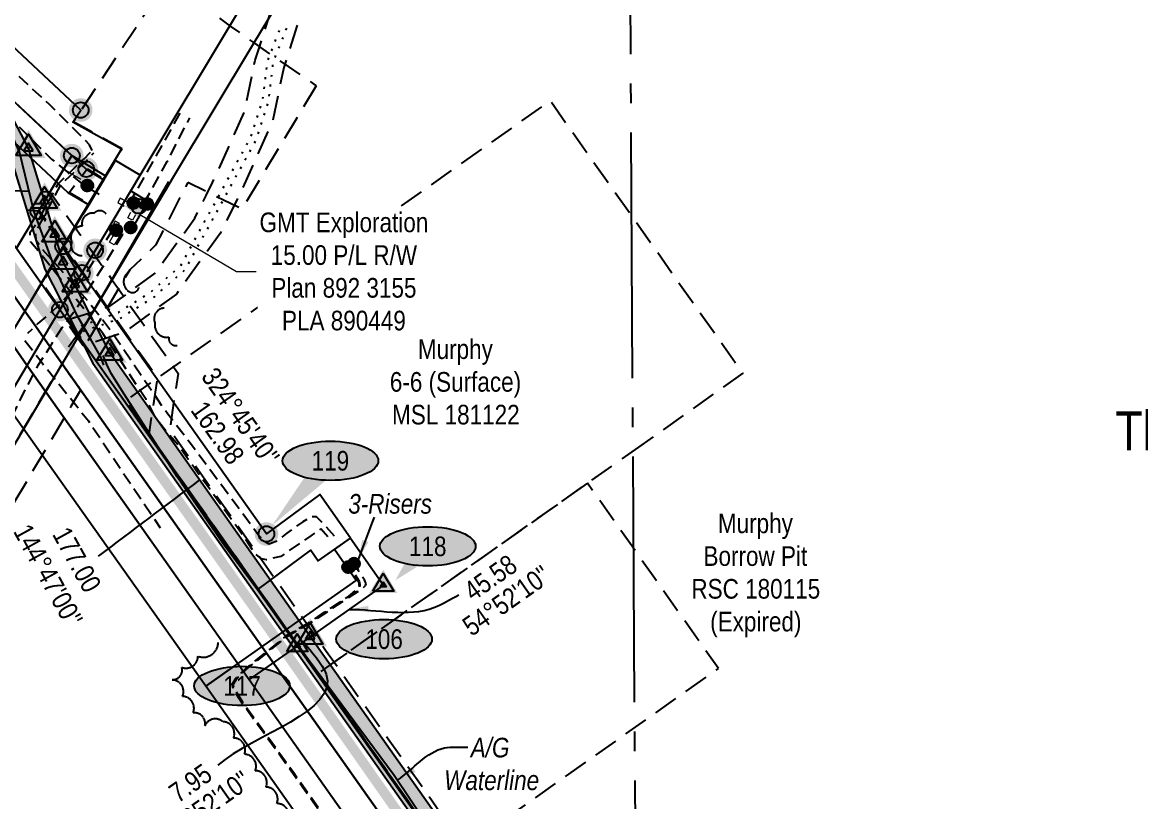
# Model space of a CAD drawing. Extents: x 519217 to 529401, y 6048073 to 6055420.
# Drawn here: x 528157 to 528726, y 6049420 to 6049816 of the extents above; entities that cross this region are included whole.
import ezdxf
from ezdxf.enums import TextEntityAlignment as Align

# ---------------------------------------------------------------- set-up
doc = ezdxf.new("R2010")
doc.units = 0
doc.header["$LTSCALE"] = 5
doc.header["$PDSIZE"] = 0.5
for name, pattern in [('0', [1, 1, 0]), ('foc-ACCESSROAD', [3.75, 2.5, -1.25]), ('foc-QUARTERLINE', [33, 25, -3, 2, -3]), ('foc-TIELINE', [1.875, 1.25, -0.625]), ('foc-TOPO', [1, 0.2, -0.8]), ('UG_PIPE', [1.875, 1.25, -0.625])]:
    doc.linetypes.add(name, pattern=pattern)
doc.layers.get('Defpoints').update_dxf_attribs({"color": 9})
for name, color, linetype in [('AS-FENCE', 48, 'foc-FENCE'), ('AS-PIPE-AG', 44, 'Continuous'), ('AS-PIPE-UG', 44, 'UG_PIPE'), ('AS-PIPE-UG-T', 44, 'Continuous'), ('AS-ROADS', 254, 'Continuous'), ('AS-SYMBOL', 7, 'Continuous'), ('C-AR', 13, 'foc-ACCESSROAD'), ('C-RW', 13, 'Continuous'), ('C-SYMBOL', 7, 'Continuous'), ('C-WS', 13, 'foc-ACCESSROAD'), ('F-AR', 190, 'foc-ACCESSROAD'), ('F-RW', 190, 'Continuous'), ('F-WS', 190, 'foc-ACCESSROAD'), ('L-BD', 7, 'Continuous'), ('L-MON', 1, 'Continuous'), ('L-SECQ', 8, 'foc-QUARTERLINE'), ('L-TIE', 7, 'foc-TIELINE'), ('P-ELEVATION', 7, 'Continuous'), ('P-PROPOSED', 10, 'Continuous'), ('P-PROPOSED-H', 21, 'Continuous'), ('P-STATION', 7, 'Continuous'), ('T-BUSH', 110, '0'), ('T-GENERAL', 48, 'foc-TOPO')]:
    doc.layers.add(name, color=color, linetype=linetype)
for name, color, linetype, lineweight in [('AS-GENERAL', 48, 'Continuous', 18), ('C-RW-T', 13, 'Continuous', 9), ('C-WS-T', 13, 'Continuous', 9), ('F-AR-T', 190, 'Continuous', 9), ('F-RW-T', 190, 'Continuous', 9), ('T-TEXT', 48, 'Continuous', 18)]:
    doc.layers.add(name, color=color, linetype=linetype, lineweight=lineweight)
doc.styles.add('175L', font='ARIALN.TTF', dxfattribs={"height": 20})
doc.styles.add('80', font='ARIALN.TTF', dxfattribs={"height": 10})
doc.styles.add('80CG', font='ARIALN.TTF', dxfattribs={"height": 10})
doc.styles.add('80L', font='ARIALN.TTF', dxfattribs={"height": 10})
doc.styles.add('foc-LtypeFont', font='ARIALN.TTF', dxfattribs={"height": 7.35})
doc.linetypes.add('foc-FENCE', pattern='A,10,-1,["X",foc-LtypeFont,S=0.2,R=0,X=-0.625,Y=-0.75],-1.24', length=12.24)
doc.dimstyles.new('Compass 5 000', dxfattribs={"dimscale": 5, "dimtxt": 9, "dimasz": 2, "dimexe": 0.2, "dimexo": 0.0625, "dimgap": 0.5, "dimtad": 0, "dimtih": 1, "dimtoh": 1, "dimzin": 0, "dimdsep": 46, "dimtxsty": '80CG', "dimcen": 0.1, "dimse1": 1, "dimse2": 1, "dimclrd": 256, "dimclrt": 256, "dimaunit": 1, "dimadec": 4, "dimazin": 0, "dimtfac": 0.06, "dimtofl": 0, "dimtmove": 0, "dimatfit": 1, "dimfxl": 0.2, "dimtolj": 1, "dimtzin": 0, "dimlwd": -1, "dimarcsym": 0})

# ---------------------------------------------------------------- blocks, each defined once
blk = doc.blocks.new('fdia')
at = {"color": 255, "const_width": 1}
blk.add_lwpolyline([(-0.5, 0, 1), (0.5, 0, 1)], format="xyb", close=True, dxfattribs=at)
blk = doc.blocks.new('Fdiaa')
blk.add_blockref('fdia', (0, 0))
blk = doc.blocks.new('fdib')
at = {"color": 1, "const_width": 1.6}
blk.add_lwpolyline([(-0.4, 0, 1), (0.4, 0, 1)], format="xyb", close=True, dxfattribs=at)
at = {"color": 1}
blk.add_circle((0, 0), 0.8, dxfattribs=at)
blk = doc.blocks.new('Fdibb')
blk.add_blockref('fdib', (0, 0))
blk = doc.blocks.new('fdicc')
for name in ['Fdibb', 'Fdiaa']:
    blk.add_blockref(name, (0, 0))
blk = doc.blocks.new('FDI')
blk.add_blockref('fdicc', (0, 0))
blk = doc.blocks.new('*D446')
at = {"layer": 'Defpoints', "color": 0, "transparency": 16777216}
for p in [(528328.54, 6049865.54), (528300.5, 6049847.99), (528313.37, 6049840.26)]:
    blk.add_point(p, dxfattribs=at)
at = {"layer": 'F-AR-T', "transparency": 16777216}
for p, q in [((528307.1, 6049878.41), (528298.52, 6049883.55)), ((528337.11, 6049860.4), (528345.69, 6049855.25)), ((528345.69, 6049855.25), (528355.69, 6049855.25))]:
    blk.add_line(p, q, dxfattribs=at)
for points in [[(528307.96, 6049879.84), (528306.24, 6049876.98), (528315.67, 6049873.26)], [(528337.97, 6049861.82), (528336.25, 6049858.97), (528328.54, 6049865.54)]]:
    blk.add_solid(points, dxfattribs=at)
at = {"layer": 'F-AR-T', "transparency": 16777216, "insert": (528390, 6049855.25), "char_height": 10, "attachment_point": 5, "style": '80CG'}
blk.add_mtext('\\A1;APL Oil\\P15.00 A/R\\PLOC 982309\\P(Rec. Cert.)', dxfattribs=at)
blk = doc.blocks.new('*D470')
at = {"layer": 'Defpoints', "color": 0, "transparency": 16777216}
for p in [(528028.18, 6049854.42), (528015.94, 6049845.76), (528393.58, 6049311.38)]:
    blk.add_point(p, dxfattribs=at)
at = {"layer": 'F-RW-T', "transparency": 16777216}
for p, q in [((528413.99, 6049325.8), (528448.6, 6049350.26)), ((528448.6, 6049350.26), (528458.6, 6049350.26)), ((528385.42, 6049305.61), (528377.25, 6049299.84))]:
    blk.add_line(p, q, dxfattribs=at)
for points in [[(528413.03, 6049327.16), (528414.96, 6049324.44), (528405.83, 6049320.03)], [(528384.45, 6049306.97), (528386.38, 6049304.25), (528393.58, 6049311.38)]]:
    blk.add_solid(points, dxfattribs=at)
at = {"layer": 'F-RW-T', "transparency": 16777216, "insert": (528497.68, 6049350.26), "char_height": 10, "attachment_point": 5, "style": '80CG', "bg_fill": 3, "box_fill_scale": 1.1, "bg_fill_color": 256, "bg_fill_true_color": 13158600, "bg_fill_transparency": 0}
blk.add_mtext('\\A1;N7 Energy\\P15.00 P/L R/W\\PPlan 862 1718\\PPLA 850866', dxfattribs=at)
blk = doc.blocks.new('*D471')
at = {"layer": 'Defpoints', "color": 0, "transparency": 16777216}
for p in [(528208.27, 6049723.75), (528171.8, 6049691.57), (528184.7, 6049683.94)]:
    blk.add_point(p, dxfattribs=at)
at = {"layer": 'F-RW-T', "transparency": 16777216}
for p, q in [((528186.77, 6049736.48), (528178.16, 6049741.57)), ((528216.88, 6049718.65), (528266.02, 6049689.57)), ((528266.02, 6049689.57), (528276.02, 6049689.57))]:
    blk.add_line(p, q, dxfattribs=at)
for points in [[(528187.62, 6049737.91), (528185.92, 6049735.05), (528195.37, 6049731.39)], [(528217.73, 6049720.09), (528216.03, 6049717.22), (528208.27, 6049723.75)]]:
    blk.add_solid(points, dxfattribs=at)
at = {"layer": 'F-RW-T', "transparency": 16777216, "insert": (528320.77, 6049689.57), "char_height": 10, "attachment_point": 5, "style": '80CG', "bg_fill": 3, "box_fill_scale": 1.1, "bg_fill_color": 256, "bg_fill_true_color": 13158600, "bg_fill_transparency": 0}
blk.add_mtext('\\A1;GMT Exploration\\P15.00 P/L R/W\\PPlan 892 3155\\PPLA 890449', dxfattribs=at)
blk = doc.blocks.new('*D494')
at = {"layer": 'C-RW-T', "transparency": 16777216}
for p, q in [((528129.26, 6049839.42), (528136.09, 6049846.71)), ((528136.09, 6049846.71), (528146.09, 6049846.71)), ((528101.91, 6049810.24), (528095.07, 6049802.94))]:
    blk.add_line(p, q, dxfattribs=at)
for points in [[(528128.04, 6049840.56), (528130.47, 6049838.28), (528122.42, 6049832.12)], [(528100.69, 6049811.38), (528103.12, 6049809.1), (528108.75, 6049817.53)]]:
    blk.add_solid(points, dxfattribs=at)
at = {"layer": 'Defpoints', "color": 0, "transparency": 16777216}
for p in [(528119.94, 6049834.44), (528122.42, 6049832.12), (528106.27, 6049819.85)]:
    blk.add_point(p, dxfattribs=at)
at = {"layer": 'C-RW-T', "transparency": 16777216, "insert": (528185.63, 6049846.71), "char_height": 10, "attachment_point": 5, "style": '80CG'}
blk.add_mtext('\\A1;Murphy\\P20.00 P/L R/W\\PPLA 230664', dxfattribs=at)
blk = doc.blocks.new('TRIA')
blk.add_hatch(color=255).paths.add_polyline_path([(-0.041, 1.521), (-1.475, -0.867), (1.392, -0.867)])
blk = doc.blocks.new('Hybrid_EC')
at = {"color": 251}
for points in [[(-1.3, -0.74), (0, 1.42), (1.3, -0.74)], [(0.47, -0.26), (0, 0.53), (-0.47, -0.26)]]:
    blk.add_lwpolyline(points, close=True, dxfattribs=at)
at = {"layer": 'Defpoints'}
blk.add_circle((0, 0), 0.05, dxfattribs=at)
at = {"xscale": 1.2, "yscale": 1.2, "zscale": 1.2}
blk.add_blockref('TRIA', (0.05, 0.06), dxfattribs=at)
blk = doc.blocks.new('RISER')
h = blk.add_hatch(color=255)
h.dxf.hatch_style = 1
edge = h.paths.add_edge_path()
edge.add_arc((0, 0), 0.7, 0, 360)
blk.add_hatch(color=48).paths.add_polyline_path([(0.58, -0.15), (-0.58, -0.15, 0.774597)])
at = {"color": 48}
blk.add_line((-0.58, -0.15), (0.58, -0.15), dxfattribs=at)
blk.add_circle((0, 0), 0.6, dxfattribs=at)
blk = doc.blocks.new('PIG')
h = blk.add_hatch(color=255)
h.dxf.hatch_style = 1
edge = h.paths.add_edge_path()
edge.add_arc((0, 0), 0.85, 0, 360)
at = {"layer": 'AS-SYMBOL'}
h = blk.add_hatch(color=48, dxfattribs=at)
h.dxf.hatch_style = 1
h.paths.add_polyline_path([(-0.1, 0, 1), (-0.55, 0, 1)])
h = blk.add_hatch(color=48, dxfattribs=at)
h.dxf.hatch_style = 1
h.paths.add_polyline_path([(0.55, 0, 1), (0.1, 0, 1)])
at = {"layer": 'AS-SYMBOL', "color": 48}
for centre, radius in [((0, 0), 0.75), ((-0.33, 0), 0.225), ((0.33, 0), 0.225)]:
    blk.add_circle(centre, radius, dxfattribs=at)
blk = doc.blocks.new('*U639')
at = {"layer": 'P-ELEVATION'}
h = blk.add_hatch(color=111, dxfattribs=at)
h.dxf.hatch_style = 1
edge = h.paths.add_edge_path()
edge.add_ellipse((0, 0), major_axis=(-24.38, 0), ratio=0.410256, start_angle=0, end_angle=360)
at = {"layer": 'P-ELEVATION', "color": 7, "flags": 128}
blk.add_lwpolyline([(0, 0, 12.5, 0, 0), (-29.69, -33, 0, 0, 0)], format="xyseb", dxfattribs=at)
at = {"layer": 'P-ELEVATION', "color": 7}
blk.add_ellipse((0, 0), major_axis=(-24.38, 0), ratio=0.410256, dxfattribs=at)
at = {"layer": 'P-ELEVATION', "style": '80'}
blk.add_attdef('ELEVATION', text='', height=10, dxfattribs=at).set_placement((0, 0), align=Align.MIDDLE_CENTER)
blk = doc.blocks.new('Hybrid_Point')
h = blk.add_hatch(color=4)
h.dxf.hatch_style = 1
h.paths.add_polyline_path([(-0.29, -0.15), (0, 0.33), (0.29, -0.15)])
at = {"color": 4}
for points in [[(-1.08, -0.6), (0, 1.2), (1.08, -0.6)], [(-0.29, -0.15), (0, 0.33), (0.29, -0.15)]]:
    blk.add_lwpolyline(points, close=True, dxfattribs=at)
blk.add_blockref('TRIA', (0.04, 0.07))
blk = doc.blocks.new('*U704')
at = {"layer": 'P-ELEVATION'}
h = blk.add_hatch(color=111, dxfattribs=at)
h.dxf.hatch_style = 1
edge = h.paths.add_edge_path()
edge.add_ellipse((0, 0), major_axis=(-24.38, 0), ratio=0.410256, start_angle=0, end_angle=360)
at = {"layer": 'P-ELEVATION', "color": 7, "flags": 128}
blk.add_lwpolyline([(0, 0, 12.5, 0, 0), (-11.54, 1.24, 0, 0, 0)], format="xyseb", dxfattribs=at)
at = {"layer": 'P-ELEVATION', "color": 7}
blk.add_ellipse((0, 0), major_axis=(-24.38, 0), ratio=0.410256, dxfattribs=at)
at = {"layer": 'P-ELEVATION', "style": '80'}
blk.add_attdef('ELEVATION', text='', height=10, dxfattribs=at).set_placement((0, 0), align=Align.MIDDLE_CENTER)
blk = doc.blocks.new('*U705')
at = {"layer": 'P-ELEVATION'}
h = blk.add_hatch(color=111, dxfattribs=at)
h.dxf.hatch_style = 1
edge = h.paths.add_edge_path()
edge.add_ellipse((0, 0), major_axis=(-24.38, 0), ratio=0.410256, start_angle=0, end_angle=360)
at = {"layer": 'P-ELEVATION', "color": 7, "flags": 128}
blk.add_lwpolyline([(0, 0, 12.5, 0, 0), (-16.49, -17.3, 0, 0, 0)], format="xyseb", dxfattribs=at)
at = {"layer": 'P-ELEVATION', "color": 7}
blk.add_ellipse((0, 0), major_axis=(-24.38, 0), ratio=0.410256, dxfattribs=at)
at = {"layer": 'P-ELEVATION', "style": '80'}
blk.add_attdef('ELEVATION', text='', height=10, dxfattribs=at).set_placement((0, 0), align=Align.MIDDLE_CENTER)

msp = doc.modelspace()

# ---------------------------------------------------------------- hatches: boundary and pattern name
at = {"layer": 'P-PROPOSED-H'}
h = msp.add_hatch(color=256, dxfattribs=at)
h.dxf.hatch_style = 1
h.paths.add_polyline_path([(528553.47, 6049142.402), (528537.521, 6049172.158), (528201.524, 6049648.167), (528177.81, 6049694.543), (528160.211, 6049752.389), (528134.406, 6049801.267), (528053.306, 6049900.733), (527954.98, 6050043.049), (527718.204, 6050363.391), (527559.406, 6050570.521), (527548.405, 6050592.416), (527462.993, 6050705.348), (527335.347, 6050619.154), (526904.856, 6050616.288), (526877.427, 6050635.079), (526844.517, 6050646.121), (526075.187, 6050758.491), (526022.568, 6050759.155), (525575.8, 6050563.036), (525510.273, 6050559.653), (525476.572, 6050571.164), (525431.75, 6050615.634), (525407.96, 6050622.009), (525387.296, 6050616.449), (525355.832, 6050582.142), (525306.579, 6050582.528), (525247.027, 6050634.84), (525094.636, 6050726.832), (525015.214, 6050727.449), (524588.529, 6050421.337), (524586.559, 6050359.743), (524620.053, 6050312.814), (524618.148, 6050297.256), (524477.423, 6050178.256), (524473.603, 6050130.406), (524321.459, 6050011.859), (524243.985, 6050119.557), (524130.413, 6050087.797), (523935.811, 6049947.817), (523908.145, 6049936.499), (523877.681, 6049943.154), (523849.9, 6049935.965), (523814.284, 6049915.722), (523526.306, 6049712.526), (523498.264, 6049708.043), (523459.094, 6049689.683), (523424.331, 6049649.242), (523322.406, 6049558.833), (523172.833, 6049443.564), (523149.165, 6049478.023), (523000.646, 6049382.973), (522846.457, 6049351.828), (522789.75, 6049296.444), (522788.412, 6049294.589), (522788.502, 6049277.622), (522797.352, 6049289.898), (522851.329, 6049342.615), (523004.458, 6049373.546), (523146.404, 6049464.389), (523170.571, 6049429.202), (523328.78, 6049551.127), (523431.469, 6049642.214), (523465.276, 6049681.542), (523501.232, 6049698.396), (523530.174, 6049703.022), (523819.648, 6049907.274), (523853.686, 6049926.621), (523877.877, 6049932.88), (523909.051, 6049926.071), (523940.688, 6049939.013), (524134.811, 6050078.649), (524239.951, 6050108.05), (524319.409, 6049997.592), (524483.216, 6050125.226), (524487.055, 6050173.312), (524627.593, 6050292.153), (524630.447, 6050315.457), (524596.657, 6050362.8), (524598.361, 6050416.089), (525018.394, 6050717.429), (525091.818, 6050716.858), (525241.1, 6050626.743), (525302.779, 6050572.562), (525360.195, 6050572.113), (525392.698, 6050607.552), (525407.965, 6050611.66), (525426.597, 6050606.667), (525471.165, 6050562.449), (525508.865, 6050549.572), (525578.142, 6050553.149), (526024.604, 6050749.133), (526074.398, 6050748.505), (526842.186, 6050636.36), (526872.928, 6050626.046), (526901.791, 6050606.272), (527338.435, 6050609.179), (527460.736, 6050691.763), (527539.884, 6050587.114), (527550.899, 6050565.19), (527710.218, 6050357.379), (527946.848, 6050037.237), (528045.308, 6049894.725), (528126.031, 6049795.721), (528150.927, 6049748.567), (528168.506, 6049690.783), (528192.949, 6049642.984), (528529.002, 6049166.895), (528542.172, 6049142.324)])

# ---------------------------------------------------------------- linework, layer by layer
at = {"layer": 'AS-FENCE', "flags": 128}
msp.add_lwpolyline([(528211.879, 6049730.868), (528220.969, 6049725.487), (528211.49, 6049708.927)], dxfattribs=at)
at = {"layer": 'AS-GENERAL', "flags": 128}
for points in [[(528210.036, 6049725.043), (528206.859, 6049726.897), (528205.618, 6049724.801), (528208.843, 6049722.928)], [(528214.675, 6049718.487), (528213.14, 6049715.74), (528210.83, 6049716.98), (528212.376, 6049719.767)], [(528204.995, 6049711.333), (528206.539, 6049714.016), (528204.326, 6049715.285), (528202.786, 6049712.601)], [(528207.245, 6049708.699), (528203.887, 6049703.128), (528201.491, 6049704.579), (528204.744, 6049710.151)], [(528208.987, 6049627.18), (528235.851, 6049584.954)]]:
    msp.add_lwpolyline(points, dxfattribs=at)
at = {"layer": 'AS-GENERAL', "const_width": 0.999, "flags": 128}
msp.add_lwpolyline([(528191.793, 6049655.41), (528184.837, 6049667.495)], dxfattribs=at)
at = {"layer": 'AS-PIPE-AG', "flags": 128}
for points in [[(528196.687, 6049646.65), (528191.832, 6049655.391), (528184.881, 6049667.586), (528173.158, 6049692.663), (528162.988, 6049720.554), (528155.569, 6049750.478), (528149.286, 6049764.512), (528141.275, 6049780.825), (528130.163, 6049798.599), (528094.663, 6049847.827)], [(528188.251, 6049733.64), (528196.169, 6049729.03)], [(528196.603, 6049646.525), (528198.387, 6049641.971)], [(528197.538, 6049644.087), (528199.077, 6049644.696)], [(528362.677, 6049408.611), (528346.415, 6049432.967), (528302.764, 6049491.915), (528279.814, 6049523.414), (528259.335, 6049551.004), (528235.893, 6049584.974), (528208.987, 6049627.18), (528202.355, 6049637.681), (528200.012, 6049642.275), (528198.244, 6049646.842)]]:
    msp.add_lwpolyline(points, dxfattribs=at)
at = {"layer": 'AS-PIPE-UG', "flags": 128}
for points in [[(528192.556, 6049751.175), (528191.253, 6049754.081), (528187.169, 6049758.473), (528170.867, 6049774.61), (528125.956, 6049815.974), (528077.505, 6049861.605), (528053.273, 6049884.715), (528048.657, 6049888.692), (528037.322, 6049902.913), (528004.082, 6049950.434), (527964.015, 6050008.831), (527948.292, 6050030.274), (527940.667, 6050043.105), (527910.407, 6050089.964), (527849.113, 6050171.851), (527802.456, 6050235.123), (527744.939, 6050311.306), (527703.586, 6050366.22), (527660.798, 6050423.566), (527597.962, 6050508.642), (527564.942, 6050552.545), (527544.964, 6050579.79), (527536.009, 6050591.513), (527534.093, 6050592.537), (527530.229, 6050592.874), (527527.068, 6050591.368), (527510.118, 6050579.858), (527496.918, 6050566.88), (527480.934, 6050555.85), (527477.978, 6050556.205), (527472.475, 6050557.679), (527468.872, 6050559.026), (527452.581, 6050547.433)], [(527466.648, 6050562.998), (527486.518, 6050579.03), (527497.935, 6050587.486), (527504.98, 6050592.608), (527507.831, 6050592.774), (527511.167, 6050589.123), (527520.04, 6050576.937), (527531.2, 6050560.975), (527567.335, 6050517.025), (527614.033, 6050455.672), (527651.805, 6050404.064), (527692.512, 6050349.772), (527726.587, 6050305.265), (527767.892, 6050250.318), (527815.904, 6050184.93), (527865.88, 6050119.173), (527916.636, 6050050.887), (527940.853, 6050014.96), (527960.462, 6049983.174), (527996.655, 6049931.52), (528032.276, 6049880.242), (528046.095, 6049866.418), (528079.82, 6049835.968), (528136.216, 6049782.763), (528171.959, 6049746.754), (528187.964, 6049733.879)], [(528237.187, 6049770.191), (528225.999, 6049750.195), (528214.494, 6049729.522), (528211.669, 6049724.727)], [(528218.741, 6049724.356), (528220.022, 6049726.403), (528230.864, 6049745.701), (528242.347, 6049767.94)], [(528312.652, 6049554.499), (528309.076, 6049558.58), (528303.994, 6049555.091), (528288.697, 6049544.545), (528281.382, 6049542.833), (528278.776, 6049543.223), (528275.703, 6049545.883), (528270.693, 6049553.31), (528235.618, 6049602.197), (528225.422, 6049614.155), (528220.081, 6049624.394), (528198.239, 6049657.819), (528181.115, 6049679.972), (528165.451, 6049699.726), (528161.33, 6049704.627), (528160.985, 6049709.667), (528164.902, 6049714.962), (528175.392, 6049734.495), (528188.343, 6049746.903), (528192.556, 6049751.175)], [(528315.98, 6049554.823), (528311.895, 6049559.454), (528308.307, 6049563.208), (528306.778, 6049564.727), (528304.418, 6049564.645), (528299.86, 6049562.164), (528291.766, 6049556.347), (528286.303, 6049552.131), (528282.524, 6049550.741), (528279.932, 6049552.292), (528277.128, 6049555.556), (528243.2, 6049601.399), (528231.11, 6049616.921), (528201.514, 6049660.269), (528190.995, 6049673.86), (528178.72, 6049688.115), (528167.111, 6049701.12), (528164.043, 6049705.466), (528163.979, 6049709.867), (528166.536, 6049714.512), (528176.76, 6049733.939), (528189.546, 6049745.85), (528193.427, 6049750.118)], [(528137.798, 6049590.881), (528151.008, 6049614.065), (528158.834, 6049629.878), (528165.161, 6049641.852), (528171.664, 6049652.072), (528177.36, 6049661.118), (528184.339, 6049670.488), (528194.073, 6049685.639), (528201.468, 6049697.456), (528208.166, 6049708.699), (528210.284, 6049712.193)], [(528202.939, 6049710.877), (528202.471, 6049710.005), (528196.695, 6049700.362), (528188.158, 6049686.564), (528176.56, 6049673.185), (528165.037, 6049663.089), (528159.744, 6049658.053)], [(528158.391, 6049654.532), (528166.247, 6049644.225), (528190.706, 6049613.592), (528227.266, 6049559.055)], [(529400.037, 6048435.565), (529397.783, 6048436.348), (529337.908, 6048457.021), (529280.306, 6048477.336), (529241.565, 6048485.911), (529206.423, 6048490.94), (529158.071, 6048497.841), (529121.705, 6048502.802), (529070.365, 6048507.285), (529027.458, 6048511.157), (528982.559, 6048517.371), (528937.53, 6048526.006), (528885.53, 6048540.343), (528834.676, 6048556.146), (528783.217, 6048574.23), (528746.312, 6048590.008), (528717.075, 6048602.547), (528689.335, 6048614.413), (528644.409, 6048624.839), (528582.594, 6048637.243), (528547.253, 6048643.434), (528530.814, 6048646.049), (528524.464, 6048648.64), (528523.458, 6048650.35), (528523.207, 6048655.088), (528523.887, 6048664.325), (528525.935, 6048690.489), (528527.89, 6048754.335), (528528.556, 6048807.373), (528529.893, 6048872.827), (528531.135, 6048924.202), (528532.714, 6048998.207), (528533.188, 6049050.134), (528533.264, 6049068.87), (528533.129, 6049080.662), (528530.792, 6049086.827), (528526.914, 6049096.858), (528521.207, 6049109.887), (528509.488, 6049131.142), (528491.176, 6049158.329), (528459.269, 6049202.946), (528432.076, 6049241.508), (528418.492, 6049260.785), (528368.521, 6049330.225), (528331.871, 6049382.018), (528295.215, 6049434.326), (528269.741, 6049469.506), (528264.979, 6049477.209), (528264.467, 6049479.317), (528266.417, 6049482.591), (528271.239, 6049487.101), (528282.753, 6049496.311), (528292.396, 6049504.162), (528303.054, 6049510.303), (528315.054, 6049518.227), (528323.37, 6049523.841), (528328.47, 6049526.945), (528330.094, 6049528.082), (528331.709, 6049529.693), (528332.048, 6049530.582), (528331.313, 6049532.523), (528328.118, 6049537.35), (528325.924, 6049540.851)], [(529400.041, 6048435.035), (529397.619, 6048435.876), (529337.744, 6048456.549), (529280.168, 6048476.854), (529241.475, 6048485.419), (529206.353, 6048490.446), (529158.001, 6048497.347), (529121.649, 6048502.306), (529070.321, 6048506.787), (529027.402, 6048510.661), (528982.477, 6048516.877), (528937.416, 6048525.518), (528885.39, 6048539.863), (528834.518, 6048555.672), (528783.035, 6048573.764), (528746.116, 6048589.548), (528716.879, 6048602.087), (528689.179, 6048613.937), (528644.303, 6048624.351), (528582.502, 6048636.751), (528547.171, 6048642.942), (528530.678, 6048645.565), (528524.118, 6048648.242), (528522.966, 6048650.202), (528522.707, 6048655.094), (528523.389, 6048664.363), (528525.435, 6048690.517), (528527.39, 6048754.345), (528528.056, 6048807.381), (528529.393, 6048872.839), (528530.635, 6048924.214), (528532.214, 6048998.215), (528532.688, 6049050.138), (528532.764, 6049068.868), (528532.631, 6049080.568), (528530.326, 6049086.649), (528526.452, 6049096.668), (528520.759, 6049109.665), (528509.062, 6049130.882), (528490.766, 6049158.045), (528458.861, 6049202.656), (528431.467, 6049241.504), (528418.072, 6049260.485), (528368.101, 6049329.925), (528331.449, 6049381.722), (528294.795, 6049434.026), (528269.313, 6049469.218), (528264.497, 6049477.007), (528263.917, 6049479.401), (528266.011, 6049482.917), (528270.901, 6049487.491), (528282.429, 6049496.713), (528292.102, 6049504.588), (528302.796, 6049510.749), (528314.743, 6049518.668), (528323.215, 6049524.282), (528328.764, 6049528.747), (528328.327, 6049531.582), (528325.538, 6049536.064), (528322.957, 6049539.072)], [(529400.039, 6048435.3), (529397.701, 6048436.112), (529337.826, 6048456.785), (529280.237, 6048477.095), (529241.52, 6048485.665), (529206.388, 6048490.693), (529158.036, 6048497.594), (529121.677, 6048502.554), (529070.343, 6048507.036), (529027.43, 6048510.909), (528982.518, 6048517.124), (528937.473, 6048525.762), (528885.46, 6048540.103), (528834.597, 6048555.909), (528783.126, 6048573.997), (528746.214, 6048589.778), (528716.977, 6048602.317), (528689.257, 6048614.175), (528644.356, 6048624.595), (528582.548, 6048636.997), (528547.212, 6048643.188), (528530.746, 6048645.807), (528524.291, 6048648.441), (528523.212, 6048650.276), (528522.957, 6048655.091), (528523.638, 6048664.344), (528525.685, 6048690.503), (528527.64, 6048754.34), (528528.306, 6048807.377), (528529.643, 6048872.833), (528530.885, 6048924.208), (528532.464, 6048998.211), (528532.938, 6049050.136), (528533.014, 6049068.869), (528532.88, 6049080.615), (528530.559, 6049086.738), (528526.683, 6049096.763), (528520.983, 6049109.776), (528509.275, 6049131.012), (528490.971, 6049158.187), (528459.065, 6049202.801), (528431.771, 6049241.506), (528418.282, 6049260.635), (528368.311, 6049330.075), (528331.66, 6049381.87), (528295.005, 6049434.176), (528269.527, 6049469.362), (528264.738, 6049477.108), (528264.192, 6049479.359), (528266.214, 6049482.754), (528271.07, 6049487.296), (528282.591, 6049496.512), (528292.249, 6049504.375), (528302.925, 6049510.526), (528314.843, 6049518.453), (528323.286, 6049524.115), (528328.282, 6049527.38), (528328.993, 6049528.687), (528329.041, 6049530.078), (528328.672, 6049531.696), (528325.839, 6049536.302), (528323.582, 6049539.271)]]:
    msp.add_lwpolyline(points, dxfattribs=at)
at = {"layer": 'AS-ROADS', "const_width": 5, "flags": 128}
msp.add_lwpolyline([(528020.319, 6049878.397), (528087.427, 6049783.158), (528216.272, 6049601.632), (528289.909, 6049497.455), (528374.617, 6049376.66), (528447.18, 6049273.113), (528490.77, 6049212.474), (528541.036, 6049143.426), (528555.09, 6049119.909), (528564.692, 6049079.753), (528564.086, 6049008.227), (528561.467, 6048861.653), (528558.506, 6048739.227), (528556.902, 6048668.712), (528556.365, 6048637.634), (528568.93, 6048617.822), (528589.777, 6048609.518), (528649.667, 6048598.555), (528678.483, 6048591.606), (528708.072, 6048581.347), (528783.327, 6048549.885)], dxfattribs=at)
at = {"layer": 'AS-ROADS', "flags": 128}
msp.add_lwpolyline([(528231.495, 6049735.204), (528221.133, 6049717.509), (528210.558, 6049699.366), (528200.096, 6049681.21), (528189.838, 6049663.927), (528180.607, 6049651.156)], dxfattribs=at)
at = {"layer": 'C-AR', "flags": 128}
msp.add_lwpolyline([(527615.91, 6050514.787), (527638.255, 6050484.895), (527668.663, 6050444.216), (527978.116, 6050030.243), (527981.579, 6050015.653), (528032.791, 6049943.187), (528059.584, 6049905.286), (528061.458, 6049902.62), (528064.146, 6049887.299), (528069.9, 6049854.507), (528073.59, 6049833.478), (528079.831, 6049824.647), (528145.86, 6049731.209), (528171.09, 6049730.18), (528171.37, 6049729.783), (528183.928, 6049711.996), (528193.387, 6049698.602), (528202.863, 6049685.181), (528206.005, 6049680.732), (528209.426, 6049675.887), (528218.082, 6049663.628), (528222.502, 6049657.368), (528229.719, 6049647.147), (528234.033, 6049641.038), (528236.348, 6049637.76), (528232.066, 6049609.184), (528311.418, 6049496.828), (528377.152, 6049403.76), (528470.169, 6049272.073), (528478.449, 6049260.35), (528490.869, 6049242.785), (528561.567, 6049142.681), (528549.38, 6049142.598), (528482.7, 6049237.012), (528470.279, 6049254.577), (528368.983, 6049397.99), (528303.25, 6049491.058), (528295.616, 6049501.866), (528221.586, 6049606.687), (528225.869, 6049635.272), (528221.556, 6049641.381), (528214.339, 6049651.602), (528209.913, 6049657.869), (528200.835, 6049670.725), (528200.428, 6049671.299), (528197.282, 6049675.753), (528187.806, 6049689.176), (528178.336, 6049702.592), (528165.765, 6049720.393), (528139.918, 6049722.289), (528064.136, 6049829.533), (528062.073, 6049841.288), (528057.756, 6049865.891), (528052.002, 6049898.683), (528020.602, 6049943.102), (527972.307, 6050011.441), (527968.875, 6050025.899), (527725.895, 6050350.94), (527668.766, 6050427.367), (527638.358, 6050468.048), (527567.347, 6050563.044), (527558.369, 6050575.054), (527546.202, 6050591.332), (527527.149, 6050616.82), (527510.079, 6050636.446), (527462.377, 6050703.394), (527407.676, 6050664.394), (527391.367, 6050652.779), (527355.281, 6050626.985), (527353.154, 6050625.528), (527338.39, 6050615.029), (527320.142, 6050614.345), (526917.648, 6050599.449), (526902.151, 6050598.876), (526878.133, 6050617.672), (526868.733, 6050621.723), (526833.242, 6050627.078), (526103.371, 6050737.197), (526039.159, 6050746.887), (526038.464, 6050746.793), (526027.976, 6050745.374), (526008.363, 6050736.743), (525611.83, 6050560.179), (525607.309, 6050558.725), (525561.439, 6050543.974), (525541.071, 6050542.377), (525501.111, 6050543.702), (525463.25, 6050551.805), (525417.232, 6050592.533), (525394.253, 6050601.072), (525392.499, 6050600.967), (525393.776, 6050579.8), (525394.434, 6050568.884), (525394.903, 6050561.114), (525395.476, 6050551.607), (525396.1, 6050541.263), (525358.962, 6050548.975), (525323.979, 6050556.239), (525300.472, 6050561.121), (525204.823, 6050631.502), (525202.548, 6050633.175), (525083.963, 6050710.261), (525017.385, 6050702.661), (524901.242, 6050619.682), (524890.696, 6050590.794), (524719.641, 6050467.736), (524585.588, 6050371.307), (524412.818, 6050247.04), (524382.776, 6050225.43), (524234.705, 6050118.916), (524194.84, 6050090.241), (524183.844, 6050062.53), (524174.555, 6050066.215), (524160.606, 6050071.749), (524143.83, 6050078.405), (523924.976, 6049922.151), (523905.373, 6049908.163), (523893.374, 6049922.002), (523888.857, 6049927.221), (523882.272, 6049934.819), (523870.35, 6049948.575), (523832.068, 6049921.713), (523580.951, 6049745.548), (523531.177, 6049710.634), (523523.66, 6049708.763), (523513.982, 6049706.358), (523496.521, 6049702.02), (523464.068, 6049693.084), (523460.41, 6049692.077), (523447.657, 6049688.565), (523437.377, 6049685.734), (523416.289, 6049679.928), (523350.278, 6049618.084), (523279.791, 6049559.712), (523206.636, 6049504.151), (523135.907, 6049458.907), (523064.409, 6049417.716), (522982.846, 6049356.593), (522832.54, 6049325.518), (522789.021, 6049262.471), (522788.932, 6049279.951), (522826.587, 6049334.501), (522978.634, 6049365.938), (523058.894, 6049426.082), (523130.713, 6049467.458), (523200.907, 6049512.36), (523273.573, 6049567.55), (523343.663, 6049625.593), (523411.24, 6049688.904), (523423.642, 6049692.319), (523443.789, 6049697.865), (523455.087, 6049700.978), (523467.84, 6049704.489), (523470.494, 6049705.22), (523494.086, 6049711.76), (523511.599, 6049716.066), (523521.238, 6049718.46), (523526.943, 6049719.878), (523580.887, 6049757.723), (523814.534, 6049921.631), (523871.996, 6049961.95), (523878.581, 6049954.351), (523890.506, 6049940.591), (523906.556, 6049922.064), (523906.97, 6049921.594), (523907.646, 6049922.069), (524142.45, 6050089.688), (524164.292, 6050081.04), (524178.241, 6050075.505), (524186.629, 6050096.647), (524228.895, 6050127.049), (524382.709, 6050237.693), (524412.751, 6050259.304), (524579.751, 6050379.421), (524713.804, 6050475.85), (524882.362, 6050597.111), (524890.998, 6050620.765), (524892.922, 6050626.023), (525013.677, 6050712.305), (525086.4, 6050720.607), (525204.755, 6050643.671), (525208.243, 6050641.403), (525304.643, 6050570.469), (525339.591, 6050563.213), (525385.336, 6050553.713), (525384.763, 6050563.21), (525384.335, 6050570.31), (525383.733, 6050580.295), (525382.522, 6050600.365), (525381.92, 6050610.349), (525395.758, 6050611.184), (525422.465, 6050601.259), (525467.912, 6050561.037), (525502.332, 6050553.67), (525540.845, 6050552.393), (525559.49, 6050553.855), (525607.249, 6050569.213), (525608.255, 6050569.537), (525983.699, 6050736.617), (526008.3, 6050747.566), (526025.216, 6050755.094), (526038.406, 6050756.879), (526039.236, 6050756.991), (526168.356, 6050737.506), (526833.181, 6050637.203), (526871.504, 6050631.421), (526883.279, 6050626.347), (526905.435, 6050609.008), (527334.961, 6050624.898), (527385.258, 6050660.732), (527401.561, 6050672.347), (527464.719, 6050717.345), (527517.989, 6050642.584), (527528.595, 6050630.39), (527535.007, 6050623.016), (527554.367, 6050597.117), (527566.52, 6050580.858), (527575.498, 6050568.849), (527592.982, 6050545.459)], dxfattribs=at)
msp.add_lwpolyline([(527895.632, 6049137.945), (527878.116, 6049137.825), (528055.13, 6049436.319), (528168.889, 6049628.488), (528177.259, 6049642.627), (528186.744, 6049629.196), (528181.8, 6049620.844), (528178.374, 6049615.056), (528068.038, 6049428.67), (527895.632, 6049137.945)], close=True, dxfattribs=at)
at = {"layer": 'C-RW', "linetype": 'ByBlock', "flags": 128}
msp.add_lwpolyline([(528043.113, 6049858.461), (528166.672, 6049683.604), (528170.553, 6049678.12), (528176.152, 6049670.189), (528180.371, 6049664.218), (528185.631, 6049656.769), (528188.784, 6049652.308), (528189.491, 6049651.306), (528469.787, 6049254.445), (528482.208, 6049236.88), (528548.888, 6049142.466), (528548.888, 6049142.466), (528530.608, 6049142.341), (528469.952, 6049228.224), (528177.259, 6049642.627), (528167.781, 6049656.047), (528163.905, 6049661.534), (528158.301, 6049669.465), (527965.282, 6049942.591)], dxfattribs=at)
at = {"layer": 'C-RW', "flags": 128}
for points in [[(528036.37, 6049885.375), (528182.277, 6049748.613), (528164.123, 6049718.372), (528154.116, 6049701.458), (528276.901, 6049527.731), (528303.926, 6049547.762), (528307.724, 6049542.337), (528324.099, 6049553.802), (528308.522, 6049576.05), (528281.424, 6049555.965), (528177.912, 6049702.422), (528181.294, 6049708.138), (528207.551, 6049751.876), (528182.713, 6049765.684), (528186.768, 6049771.802), (528051.521, 6049898.572)], [(528036.358, 6049885.355), (528189.565, 6049741.751), (528198.238, 6049736.537), (528190.525, 6049723.684), (528180.48, 6049729.728), (528043.114, 6049858.464)], [(528154.058, 6049701.457), (528165.277, 6049720.254), (528170.882, 6049729.645), (528174.354, 6049735.466), (528182.222, 6049748.637), (528199.377, 6049738.415), (528198.244, 6049736.527), (528190.539, 6049723.659), (528183.469, 6049711.814), (528181.243, 6049708.114), (528177.853, 6049702.443), (528166.674, 6049683.607), (528158.287, 6049669.489), (528149.849, 6049655.443)], [(528151.659, 6049652.881), (528159.41, 6049641.906), (528168.888, 6049628.487), (528178.374, 6049615.056), (528266.749, 6049489.935), (528250.435, 6049478.457), (528167.177, 6049596.141), (528157.69, 6049609.57), (528148.212, 6049622.987)], [(528297.072, 6049499.05), (528272.549, 6049481.795), (528512.417, 6049142.122), (528488.065, 6049141.953), (528256.201, 6049470.292), (528250.435, 6049478.457), (528326.952, 6049532.294), (528315.91, 6049548.071), (528324.099, 6049553.802), (528340.857, 6049529.857), (528297.072, 6049499.05)]]:
    msp.add_lwpolyline(points, dxfattribs=at)
at = {"layer": 'C-WS', "flags": 128}
for points in [[(528472.374, 6049601.375), (528307.565, 6049484.952), (528209.543, 6049623.741), (528425.872, 6049776.554), (528471.68, 6049711.708), (528523.905, 6049637.776), (528472.374, 6049601.375)], [(528198.73, 6049736.669), (528191.017, 6049723.816), (528180.971, 6049729.86), (528190.057, 6049741.884), (528198.73, 6049736.669)], [(528444.739, 6049581.853), (528307.565, 6049484.952), (528374.26, 6049390.527), (528511.435, 6049487.428)]]:
    msp.add_lwpolyline(points, close=True, dxfattribs=at)
at = {"layer": 'F-AR', "flags": 128}
msp.add_lwpolyline([(529369.614, 6049639.195), (529299.613, 6049677.341), (529269.361, 6049693.825), (529133.926, 6049767.627), (528934.243, 6049832.45), (528768.624, 6049887.012), (528702.257, 6049917.868), (528648.324, 6049936.23), (528613.746, 6049947.398), (528583.018, 6049957.331), (528540.932, 6049962.271), (528463.788, 6049958.61), (528444.291, 6049957.683), (528381.235, 6049956.874), (528374.556, 6049945.743), (528298.103, 6049818.349), (528290.141, 6049793.436), (528284.488, 6049766.226), (528267.492, 6049728.466), (528263.894, 6049721.268), (528257.723, 6049708.929), (528235.476, 6049678.133), (528208.572, 6049658.368), (528188.066, 6049651.757), (528184.206, 6049657.213), (528178.949, 6049664.661), (528190.864, 6049668.462), (528201.674, 6049671.909), (528224.699, 6049688.824), (528244.854, 6049716.723), (528250.641, 6049728.297), (528253.943, 6049734.899), (528270.139, 6049770.884), (528275.624, 6049797.279), (528277.425, 6049802.912), (528284.349, 6049824.571), (528356.994, 6049945.62), (528372.68, 6049971.763), (528443.84, 6049972.676), (528463.694, 6049973.619), (528541.454, 6049977.31), (528586.228, 6049972.054), (528653.047, 6049950.464), (528661.076, 6049947.724), (528707.852, 6049931.804), (528774.151, 6049900.98), (528938.904, 6049846.704), (529139.879, 6049781.461), (529269.251, 6049710.964), (529299.502, 6049694.478), (529369.503, 6049656.333)], dxfattribs=at)
at = {"layer": 'F-RW', "flags": 128}
for points in [[(528216.867, 6049738.312), (528217.041, 6049738.602), (528220.643, 6049744.606), (528262.761, 6049814.785), (528341.024, 6049945.192), (528409.185, 6050058.775), (528464.224, 6050150.301), (528563.139, 6050314.79)], [(528563.32, 6050286.003), (528464.405, 6050121.514), (528422.036, 6050051.056), (528374.276, 6049971.471), (528358.582, 6049945.315), (528285.9, 6049824.204), (528274.774, 6049805.666), (528233.908, 6049737.57), (528229.764, 6049730.666)], [(527965.285, 6049942.591), (528158.301, 6049669.465), (528163.905, 6049661.534), (528167.781, 6049656.047), (528177.259, 6049642.627), (528469.952, 6049228.224), (528530.608, 6049142.342), (528530.608, 6049142.342), (528512.341, 6049142.216), (528470.117, 6049202.002), (528168.889, 6049628.488), (528159.411, 6049641.907), (528151.659, 6049652.882), (527947.014, 6049942.465)], [(528167.766, 6049656.069), (528217.041, 6049738.602), (528204.168, 6049746.287), (528158.302, 6049669.463)], [(528167.781, 6049656.047), (528217.041, 6049738.602)], [(528229.937, 6049730.957), (528180.686, 6049648.416)], [(528167.781, 6049656.047), (528042.363, 6049443.948)], [(528180.686, 6049648.416), (528055.259, 6049436.303)], [(528180.686, 6049648.416), (528055.268, 6049436.317)]]:
    msp.add_lwpolyline(points, dxfattribs=at)
at = {"layer": 'F-WS', "flags": 128}
msp.add_lwpolyline([(528306.712, 6049784.087), (528268.812, 6049721.44), (528266.614, 6049722.514), (528253.129, 6049729.095), (528241.236, 6049734.899), (528224.917, 6049702.949), (528211.714, 6049690.389), (528199.915, 6049670.432), (528189.276, 6049652.44), (528186.123, 6049656.901), (528180.863, 6049664.35), (528176.644, 6049670.321), (528167.164, 6049683.736), (528181.705, 6049708.299), (528191.017, 6049723.816), (528198.73, 6049736.669), (528204.606, 6049746.461), (528207.95, 6049752.006), (528183.107, 6049765.796), (528231.242, 6049838.692), (528262.921, 6049814.512), (528275.237, 6049805.896), (528279.449, 6049802.858), (528292.391, 6049794.062), (528306.712, 6049784.087)], close=True, dxfattribs=at)
at = {"layer": 'L-SECQ', "flags": 128}
msp.add_lwpolyline([(528460.868, 6050750.353), (528470.565, 6049141.827)], dxfattribs=at)
at = {"layer": 'L-TIE'}
msp.add_line((528165.224, 6049720.313), (528173.561, 6049708.507), dxfattribs=at)
at = {"layer": 'P-PROPOSED', "flags": 128}
msp.add_lwpolyline([(528045.308, 6049894.725), (528126.031, 6049795.721), (528150.927, 6049748.567), (528168.506, 6049690.783), (528192.949, 6049642.984), (528529.002, 6049166.895), (528542.172, 6049142.324), (528553.47, 6049142.402), (528537.521, 6049172.158), (528537.521, 6049172.158), (528537.521, 6049172.158), (528201.524, 6049648.167), (528201.524, 6049648.167), (528201.524, 6049648.167), (528201.524, 6049648.167), (528201.524, 6049648.167), (528201.524, 6049648.167), (528177.81, 6049694.543), (528160.211, 6049752.389), (528134.406, 6049801.267), (528053.306, 6049900.733)], dxfattribs=at)
at = {"layer": 'T-BUSH', "flags": 128}
for points in [[(528187.554, 6049697.549, -0.5205671), (528182.363, 6049704.492, -0.5205671), (528187.703, 6049712.941, -0.5205671), (528193.792, 6049719.523, -0.5205671), (528199.589, 6049718.935, -0.5205671)], [(528210.927, 6049689.161, 0.5205671), (528211.368, 6049679.39, 0.5205671), (528216.374, 6049681.414, 0.5205671)], [(528229.23, 6049670.986, 0.5205671), (528224.596, 6049663.277, 0.5205671), (528231.63, 6049656.176, 0.5205671), (528235.83, 6049651.937, 0.5205671)], [(528536.617, 6048631.34, 0.5205671), (528536.09, 6048622.695, 0.5205671), (528537.019, 6048612.743, 0.5205671), (528527.677, 6048613.408, 0.5205671), (528517.762, 6048614.666, 0.5205671), (528507.847, 6048615.923, 0.5205671), (528497.994, 6048617.6, 0.5205671), (528489.618, 6048620.503, 0.5205671), (528489.922, 6048630.493, 0.5205671), (528490.227, 6048640.483, 0.5205671), (528490.531, 6048650.473, 0.5205671), (528490.836, 6048660.464, 0.5205671), (528500.752, 6048661.529, 0.5205671), (528510.504, 6048662.73, 0.5205671), (528509.797, 6048672.696, 0.5205671), (528510.207, 6048682.683, 0.5205671), (528510.616, 6048692.669, 0.5205671), (528510.986, 6048702.657, 0.5205671), (528511.247, 6048712.649, 0.5205671), (528511.509, 6048722.64, 0.5205671), (528511.77, 6048732.631, 0.5205671), (528512.032, 6048742.623, 0.5205671), (528512.294, 6048752.614, 0.5205671), (528512.536, 6048762.606, 0.5205671), (528512.716, 6048772.6, 0.5205671), (528512.896, 6048782.593, 0.5205671), (528513.075, 6048792.586, 0.5205671), (528513.255, 6048802.579, 0.5205671), (528513.435, 6048812.573, 0.5205671), (528513.796, 6048822.561, 0.5205671), (528514.186, 6048832.548, 0.5205671), (528514.576, 6048842.535, 0.5205671), (528514.967, 6048852.522, 0.5205671), (528515.357, 6048862.51, 0.5205671), (528516, 6048872.482, 0.5205671), (528516.813, 6048882.443, 0.5205671), (528517.057, 6048892.422, 0.5205671), (528516.819, 6048902.414, 0.5205671), (528516.58, 6048912.406, 0.5205671), (528516.341, 6048922.398, 0.5205671), (528516.102, 6048932.39, 0.5205671), (528515.863, 6048942.382, 0.5205671), (528515.624, 6048952.374, 0.5205671), (528515.419, 6048962.366, 0.5205671), (528515.218, 6048972.359, 0.5205671), (528515.016, 6048982.352, 0.5205671), (528514.815, 6048992.345, 0.5205671), (528514.614, 6049002.338, 0.5205671), (528518.966, 6049009.4, 0.5205671), (528519.663, 6049019.37, 0.5205671), (528520.34, 6049029.34, 0.5205671), (528519.431, 6049039.294, 0.5205671), (528518.522, 6049049.247, 0.5205671), (528514.872, 6049055.93, 0.5205671), (528504.912, 6049055.089, 0.5205671), (528499.463, 6049060.51, 0.5205671), (528497.804, 6049070.366, 0.5205671), (528496.145, 6049080.222, 0.5205671), (528494.486, 6049090.078, 0.5205671), (528499.971, 6049095.819, 0.5205671), (528508.944, 6049099.503, 0.5205671), (528505.345, 6049108.819, 0.5205671), (528500.461, 6049117.539, 0.5205671), (528495.201, 6049126.023, 0.5205671), (528489.468, 6049134.211, 0.5205671), (528483.736, 6049142.399, 0.5205671), (528478.104, 6049150.654, 0.5205671), (528472.622, 6049159.012, 0.5205671), (528467.141, 6049167.369, 0.5205671), (528461.659, 6049175.727, 0.5205671), (528456.177, 6049184.084, 0.5205671), (528450.369, 6049192.217, 0.5205671), (528444.515, 6049200.318, 0.5205671), (528438.66, 6049208.419, 0.5205671), (528432.806, 6049216.519, 0.5205671), (528426.951, 6049224.62, 0.5205671), (528421.097, 6049232.721, 0.5205671), (528414.741, 6049240.389, 0.5205671), (528407.581, 6049247.362, 0.5205671), (528402.239, 6049255.76, 0.5205671), (528397.186, 6049264.383, 0.5205671), (528391.849, 6049272.827, 0.5205671), (528386.226, 6049281.09, 0.5205671), (528380.6, 6049289.351, 0.5205671), (528374.829, 6049297.512, 0.5205671), (528369.059, 6049305.673, 0.5205671), (528363.289, 6049313.834, 0.5205671), (528357.518, 6049321.995, 0.5205671), (528351.748, 6049330.156, 0.5205671), (528345.977, 6049338.317, 0.5205671), (528340.207, 6049346.478, 0.5205671), (528334.437, 6049354.638, 0.5205671), (528328.556, 6049362.718, 0.5205671), (528322.525, 6049370.688, 0.5205671), (528316.493, 6049378.659, 0.5205671), (528310.462, 6049386.629, 0.5205671), (528304.431, 6049394.599, 0.5205671), (528298.4, 6049402.569, 0.5205671), (528292.369, 6049410.539, 0.5205671), (528286.64, 6049418.723, 0.5205671), (528281.148, 6049427.074, 0.5205671), (528275.656, 6049435.424, 0.5205671), (528270.162, 6049443.774, 0.5205671), (528264.601, 6049452.078, 0.5205671), (528259.039, 6049460.383, 0.5205671), (528250.006, 6049458.291, 0.5205671), (528243.999, 6049464.832, 0.5205671), (528238.656, 6049473.279, 0.5205671), (528233.313, 6049481.726, 0.5205671), (528238.234, 6049488.048, 0.5205671), (528246.492, 6049493.68, 0.5205671), (528256.755, 6049500.679, 0.5205671)]]:
    msp.add_lwpolyline(points, format="xyb", dxfattribs=at)
at = {"layer": 'T-GENERAL', "flags": 128}
for points in [[(528187.043, 6049662.008), (528205.992, 6049668.762), (528222.655, 6049679.336), (528237.616, 6049692.54), (528273.248, 6049757.704), (528279.452, 6049776.641), (528281.868, 6049796.695), (528289.284, 6049815.743)], [(528188.049, 6049659.184), (528207.316, 6049666.05), (528224.461, 6049676.932), (528239.994, 6049690.64), (528276.012, 6049756.508), (528282.394, 6049775.989), (528284.8, 6049795.961), (528292.078, 6049814.655)]]:
    msp.add_lwpolyline(points, dxfattribs=at)

# ---------------------------------------------------------------- texts
at = {"layer": 'AS-PIPE-UG-T', "insert": (528368.035, 6049452.179), "char_height": 9.99488, "attachment_point": 1, "style": '80L'}
msp.add_mtext_dynamic_manual_height_columns('\\pi17.296;{\\fArial Narrow|b0|i1|c0|p34;A/G\\P\\pi3.7727;Waterline}', width=54.18595, gutter_width=50, heights=[0], dxfattribs=at)
at = {"layer": 'C-RW-T', "insert": (528489.342, 6049566.375), "char_height": 10, "attachment_point": 1, "style": '80L'}
msp.add_mtext_dynamic_manual_height_columns('\\pi21.8;Murphy\\P\\pi14.464;Borrow Pit\\P\\pi8.3079;RSC 180115\\P\\pi17.882;(Expired)', width=80.84505, gutter_width=50, heights=[0], dxfattribs=at)
at = {"layer": 'C-SYMBOL', "color": 3, "style": '175L'}
msp.add_text('Theor. S.E.1/4 Sec. 6-65-17-W.5M.', height=20, dxfattribs=at).set_placement((528892.953, 6049592.471), align=Align.BOTTOM_CENTER)
at = {"layer": 'C-WS-T', "insert": (528336.604, 6049655.082), "char_height": 10, "attachment_point": 1, "style": '80L'}
msp.add_mtext_dynamic_manual_height_columns('\\pi21.8;Murphy\\P\\pi7.5508;6-6 (Surface)\\P\\pi8.6695;MSL 181122', width=80.84505, gutter_width=50, heights=[0], dxfattribs=at)
at = {"layer": 'L-BD', "style": '80L'}
for s, height, rotation, p in [("324°45'40''", 9.99488, 305.239, (528268.175, 6049615.745)), ('162.98', 9.9949, 305.239, (528256.542, 6049607.527)), ("54°52'10''", 9.9949, 35.1305, (528403.527, 6049522.068)), ('45.58', 9.9949, 35.1305, (528395.331, 6049533.716)), ('7.95', 9.9949, 35.1305, (528242.6, 6049429.122)), ("54°52'10''", 9.9949, 35.1305, (528250.795, 6049417.474))]:
    msp.add_text(s, height=height, rotation=rotation, dxfattribs=at).set_placement(p, align=Align.MIDDLE)

# ---------------------------------------------------------------- dimensions: what is measured, and where the dimension line sits
at = {"layer": 'C-RW-T'}
dim = msp.add_aligned_dim(p1=(528106.272, 6049819.854), p2=(528119.943, 6049834.439), distance=-3.392, text='Murphy\\P20.00 P/L R/W\\PPLA 230664', dimstyle='Compass 5 000', dxfattribs=at)
dim.commit()
dim.dimension.update_dxf_attribs({"geometry": '*D494', "text_midpoint": (528185.634, 6049846.711)})
at = {"layer": 'F-AR-T'}
dim = msp.add_linear_dim(base=(528328.538, 6049865.542), p1=(528300.504, 6049847.985), p2=(528313.368, 6049840.265), angle=329.0306, text='APL Oil\\P15.00 A/R\\PLOC 982309\\P(Rec. Cert.)', dimstyle='Compass 5 000', dxfattribs=at)
dim.commit()
dim.dimension.update_dxf_attribs({"geometry": '*D446', "text_midpoint": (528390.001, 6049855.25), "dimtype": 161})

# ---------------------------------------------------------------- leaders
at = {"layer": 'AS-PIPE-UG-T', "path_type": 1}
msp.add_leader([(528348.057, 6049430.507), (528371.994, 6049447.008), (528383.781, 6049447.47)], dimstyle='Compass 5 000', dxfattribs=at)
at = {"layer": 'L-BD', "path_type": 1}
for points in [[(528247.193, 6049583.468), (528195.675, 6049544.618)], [(528323.279, 6049517.489), (528366.612, 6049518.478), (528379.269, 6049525.001)], [(528300.238, 6049501.277), (528311.752, 6049484.637), (528256.521, 6049438.287)]]:
    msp.add_leader(points, dimstyle='Compass 5 000', override={"dimgap": 0.5, "dimtad": 0}, dxfattribs=at)

# ---------------------------------------------------------------- next in the draw order: texts
at = {"layer": 'L-BD', "insert": (528189.24, 6049545.305), "char_height": 9.99488, "width": 50.44618, "attachment_point": 2, "rotation": 298.82016, "style": '80L', "bg_fill": 3, "box_fill_scale": 1.1, "bg_fill_color": 256, "bg_fill_transparency": 0}
msp.add_mtext("177.00\\P144°47'00''", dxfattribs=at)

# ---------------------------------------------------------------- next in the draw order: dimensions: what is measured, and where the dimension line sits
at = {"layer": 'F-RW-T'}
dim = msp.add_linear_dim(base=(528393.583, 6049311.378), p1=(528028.18, 6049854.417), p2=(528015.936, 6049845.764), angle=215.24853, text='N7 Energy\\P15.00 P/L R/W\\PPlan 862 1718\\PPLA 850866', dimstyle='Compass 5 000', override={"dimtfill": 1}, dxfattribs=at)
dim.commit()
dim.dimension.update_dxf_attribs({"geometry": '*D470', "text_midpoint": (528497.684, 6049350.257), "dimtype": 161})

# ---------------------------------------------------------------- next in the draw order: block references
at = {"layer": 'AS-SYMBOL', "xscale": 4.997438599999936, "yscale": 4.997438599999936, "zscale": 4.997438599999936}
for p in [(528322.957, 6049539.072), (528323.582, 6049539.271), (528325.924, 6049540.851)]:
    msp.add_blockref('RISER', p, dxfattribs=at)
at = {"layer": 'L-MON'}
for name, p, xscale, yscale, zscale in [('Hybrid_EC', (528160.211, 6049752.389), 4.997438599999936, 4.997438599999936, 4.997438599999936), ('FDI', (528281.342, 6049555.935), 4.997438599999936, 4.997438599999936, 4.997438599999936), ('Hybrid_Point', (528340.806, 6049529.851), 4.999999999999979, 4.999999999999979, 4.999999999999979), ('Hybrid_EC', (528303.559, 6049503.614), 4.997438599999936, 4.997438599999936, 4.997438599999936), ('Hybrid_Point', (528297.048, 6049499.063), 4.999999999999979, 4.999999999999979, 4.999999999999979)]:
    msp.add_blockref(name, p, dxfattribs=dict(at, xscale=xscale, yscale=yscale, zscale=zscale))
at = {"layer": 'P-STATION', "xscale": 0.99948772, "yscale": 0.99948772, "zscale": 0.99948772}
for name, p, values in [('*U639', (528313.883, 6049593.233), {'ELEVATION': '119'}), ('*U705', (528363.446, 6049549.673), {'ELEVATION': '118'}), ('*U704', (528341.227, 6049502.403), {'ELEVATION': '106'}), ('*U704', (528268.875, 6049478.569), {'ELEVATION': '117'})]:
    msp.add_blockref(name, p, dxfattribs=at).add_auto_attribs(values)

# ---------------------------------------------------------------- next in the draw order: texts
at = {"layer": 'T-TEXT', "insert": (528322.985, 6049576.304), "char_height": 9.99488, "attachment_point": 1, "style": '80L'}
msp.add_mtext_dynamic_manual_height_columns('{\\fArial Narrow|b0|i1|c0|p34;3-Risers}', width=42.71255, gutter_width=50, heights=[0], dxfattribs=at)

# ---------------------------------------------------------------- next in the draw order: dimensions: what is measured, and where the dimension line sits
at = {"layer": 'F-RW-T'}
dim = msp.add_linear_dim(base=(528208.274, 6049723.749), p1=(528171.803, 6049691.572), p2=(528184.704, 6049683.935), angle=329.37447, text='GMT Exploration\\P15.00 P/L R/W\\PPlan 892 3155\\PPLA 890449', dimstyle='Compass 5 000', override={"dimtfill": 1}, dxfattribs=at)
dim.commit()
dim.dimension.update_dxf_attribs({"geometry": '*D471', "text_midpoint": (528320.774, 6049689.566), "dimtype": 161})

# ---------------------------------------------------------------- next in the draw order: leaders
at = {"layer": 'T-TEXT', "path_type": 1}
msp.add_leader([(528328.114, 6049543.034), (528336.28, 6049564.586)], dimstyle='Compass 5 000', override={"dimgap": 0.5, "dimtad": 0}, dxfattribs=at)

# ---------------------------------------------------------------- next in the draw order: block references
at = {"layer": 'AS-SYMBOL', "xscale": 4.997438599999936, "yscale": 4.997438599999936, "zscale": 4.997438599999936}
for name, p in [('RISER', (528190.141, 6049733.393)), ('RISER', (528213.581, 6049724.508)), ('PIG', (528216.363, 6049722.83)), ('RISER', (528220.62, 6049723.999)), ('RISER', (528204.855, 6049710.641)), ('RISER', (528212.226, 6049712.032))]:
    msp.add_blockref(name, p, dxfattribs=at)
at = {"layer": 'L-MON'}
for name, p, xscale, yscale, zscale in [('FDI', (528186.79, 6049771.818), 4.997438599999936, 4.997438599999936, 4.997438599999936), ('FDI', (528182.254, 6049748.633), 4.997438599999936, 4.997438599999936, 4.997438599999936), ('FDI', (528189.603, 6049741.714), 4.997438599999936, 4.997438599999936, 4.997438599999936), ('Hybrid_EC', (528168.375, 6049725.554), 4.997438599999936, 4.997438599999936, 4.997438599999936), ('FDI', (528165.224, 6049720.313), 4.997438599999936, 4.997438599999936, 4.997438599999936), ('Hybrid_EC', (528173.561, 6049708.507), 4.999999999999982, 4.999999999999982, 4.999999999999982), ('FDI', (528177.859, 6049702.424), 4.997438599999936, 4.997438599999936, 4.997438599999936), ('FDI', (528194.127, 6049700.431), 4.997438599999936, 4.997438599999936, 4.997438599999936), ('Hybrid_EC', (528177.81, 6049694.543), 4.997438599999936, 4.997438599999936, 4.997438599999936), ('FDI', (528187.35, 6049688.985), 4.997438599999936, 4.997438599999936, 4.997438599999936), ('Hybrid_EC', (528183.773, 6049682.88), 4.997438599999936, 4.997438599999936, 4.997438599999936), ('FDI', (528176.183, 6049670.167), 4.997438599999936, 4.997438599999936, 4.997438599999936), ('Hybrid_EC', (528201.524, 6049648.167), 4.997438599999936, 4.997438599999936, 4.997438599999936)]:
    msp.add_blockref(name, p, dxfattribs=dict(at, xscale=xscale, yscale=yscale, zscale=zscale))

doc.saveas('drawing.dxf')
